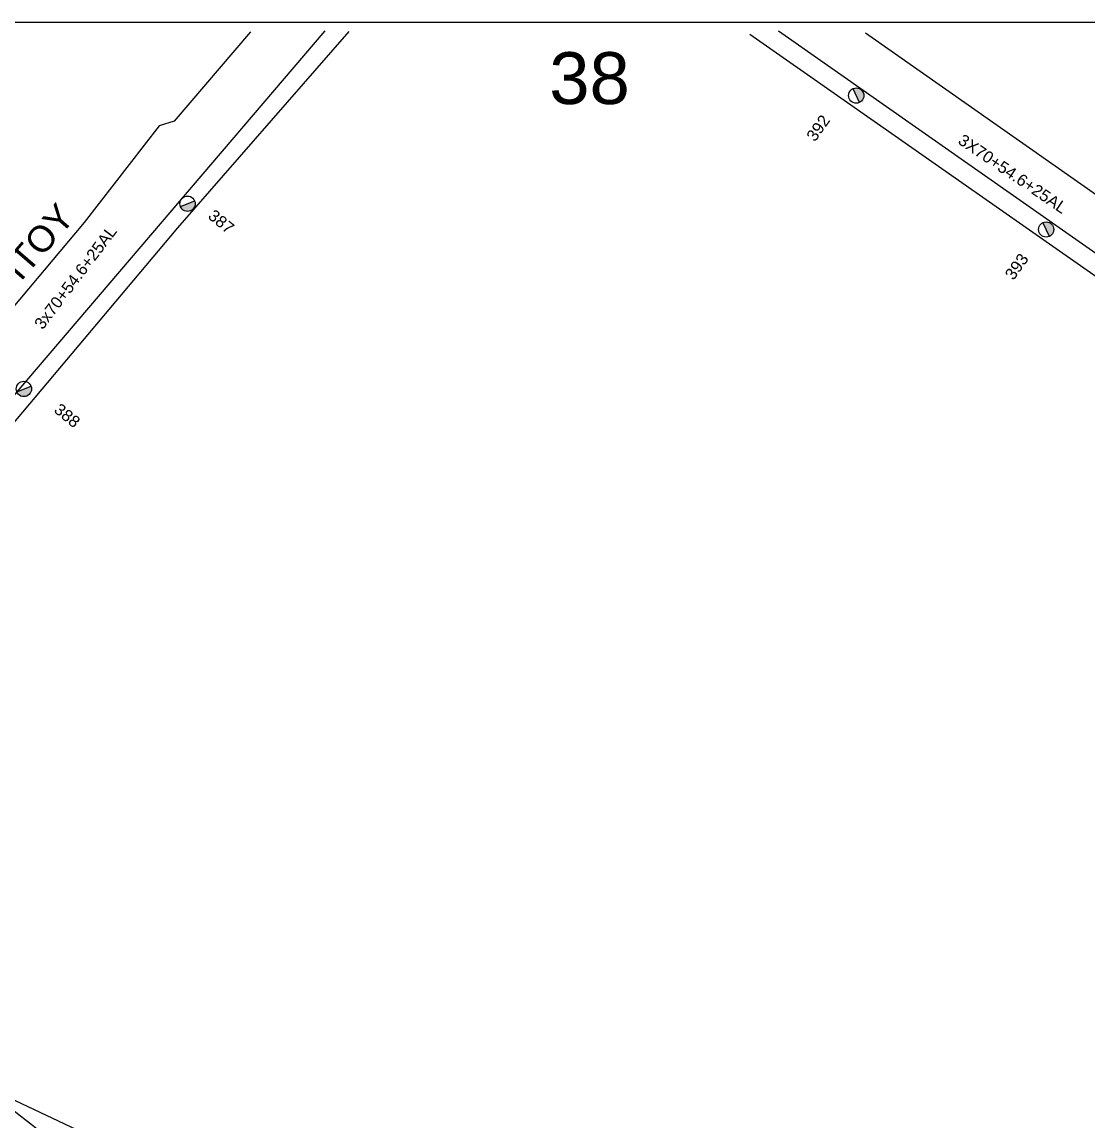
# Model space of a CAD drawing. Header units: millimetres. Extents: x 918 to 3138, y 719 to 1759.
# Drawn here: x 2331.3 to 2495.8, y 1575.7 to 1745.3 of the extents above; entities that cross this region are included whole.
import ezdxf

# ---------------------------------------------------------------- set-up
doc = ezdxf.new("R2010")
doc.units = ezdxf.units.MM
doc.header["$LTSCALE"] = 0.5
for name, color, linetype in [('Άγνωστα', 7, 'Continuous'), ('Επιγραφές - Σχήματα', 7, 'Continuous'), ('Στύλος ΦΜ', 7, 'Continuous'), ('Στύλος ΦΜ @ 1', 7, 'Continuous'), ('Συνεστραμμένα ΧΤ   3x70+54.6+25 AL', 7, 'SYN_LINE'), ('Υπόβαθρο ΔΕΗ', 7, 'Continuous')]:
    doc.layers.add(name, color=color, linetype=linetype)
doc.styles.add('arial', font='ARIAL.TTF')
doc.styles.get("Standard").update_dxf_attribs({"font": 'ARIAL.TTF'})
doc.linetypes.add('SYN_LINE', pattern='A,0.5,-0.0001,["/\\/\\/\\/",Standard,S=0.1,R=0,X=0,Y=-0.05],-0.25', length=0.7501)

# ---------------------------------------------------------------- blocks, each defined once
blk = doc.blocks.new('ΥΠΑΡΧΩΝ ΤΣΙΜΕΝΤΕΝΙΟΣ ΣΤΥΛΟΣ')
at = {"layer": 'Στύλος ΦΜ'}
blk.add_hatch(color=7, dxfattribs=at).paths.add_polyline_path([(-1.29, -2.28, 0.574793), (2.62, 0, 0.268822), (1.3, 2.27)])
at = {"layer": 'Στύλος ΦΜ', "color": 7}
blk.add_line((-1.29, -2.28), (1.3, 2.27), dxfattribs=at)
blk.add_circle((0, 0), 2.62, dxfattribs=at)
at = {"layer": 'Στύλος ΦΜ', "flags": 4}
for tag, p in [('ΑΡΙΘΜΟΣ', (-4.68, 8.05)), ('ΤΥΠΟΣ', (-4.91, 3.03))]:
    blk.add_attdef(tag, p, '', height=4, dxfattribs=at)

msp = doc.modelspace()

# ---------------------------------------------------------------- linework, layer by layer
at = {"layer": 'Επιγραφές - Σχήματα'}
msp.add_lwpolyline([(936.87, 1745.25), (2965.33, 1745.25), (2965.33, 743.52), (936.87, 743.52)], close=True, dxfattribs=at)
at = {"layer": 'Συνεστραμμένα ΧΤ   3x70+54.6+25 AL', "color": 7, "ltscale": 20}
for points in [[(2378.06, 1743.89), (2330.5, 1688.2), (2313.97, 1668.28)], [(2516.08, 1696.16), (2448.05, 1743.85)]]:
    msp.add_lwpolyline(points, dxfattribs=at)
at = {"layer": 'Συνεστραμμένα ΧΤ   3x70+54.6+25 AL', "color": 173, "ltscale": 30}
msp.add_lwpolyline([(2446.25, 1487.85, -0.156461), (2445.92, 1488.13), (2432.6, 1509.01), (2394.54, 1540.88), (2346.27, 1564.57), (2326.35, 1580.05), (2309.72, 1587.45)], format="xyb", dxfattribs=at)
at = {"layer": 'Υπόβαθρο ΔΕΗ'}
for points in [[(2201.94, 1742.97), (2239.44, 1712.47), (2283.26, 1677.89), (2308.57, 1657.87), (2355.38, 1713.49), (2381.8, 1743.78)], [(2366.55, 1743.74), (2354.8, 1729.97), (2352.47, 1729.21), (2340.92, 1714.29), (2306.48, 1673.37), (2241.76, 1723.98), (2217.93, 1743.49)], [(2461.46, 1743.56), (2574.94, 1663.98), (2631.07, 1717.75), (2658.45, 1743.32)]]:
    msp.add_lwpolyline(points, dxfattribs=at)
msp.add_lwpolyline([(2443.6, 1743.37), (2512.82, 1694.97), (2560.06, 1661.15, -0.397823), (2562.14, 1650.47), (2492.08, 1551.09), (2453.55, 1499.9), (2422.68, 1525.61), (2396.66, 1547.41), (2298.04, 1593.99), (2291.63, 1597.14, -0.376464), (2286.57, 1609.31, -0.019715), (2289.61, 1617.25), (2299.15, 1641.99)], format="xyb", dxfattribs=at)

# ---------------------------------------------------------------- block references
at = {"layer": 'Στύλος ΦΜ @ 1', "ltscale": 40}
ref = msp.add_blockref('ΥΠΑΡΧΩΝ ΤΣΙΜΕΝΤΕΝΙΟΣ ΣΤΥΛΟΣ', (2460.04, 1733.89), dxfattribs=dict(at, xscale=0.4499999999998179, yscale=0.4499999999998179, zscale=0.4499999999998179, rotation=54.59870215555309))
ref.add_attrib('ΤΥΠΟΣ', '392', (2453.68, 1726.66), dxfattribs={"layer": 'Στύλος ΦΜ', "height": 1.8, "rotation": 54.5987, "flags": 4})
ref = msp.add_blockref('ΥΠΑΡΧΩΝ ΤΣΙΜΕΝΤΕΝΙΟΣ ΣΤΥΛΟΣ', (2356.86, 1717.21), dxfattribs=dict(at, xscale=0.449999999999818, yscale=0.449999999999818, zscale=0.449999999999818, rotation=320.6306611579234))
ref.add_attrib('ΤΥΠΟΣ', '387', (2359.87, 1715.08), dxfattribs={"layer": 'Στύλος ΦΜ', "height": 1.8, "rotation": 320.6307, "flags": 4})
ref = msp.add_blockref('ΥΠΑΡΧΩΝ ΤΣΙΜΕΝΤΕΝΙΟΣ ΣΤΥΛΟΣ', (2489.35, 1713.23), dxfattribs=dict(at, xscale=0.4499999999998179, yscale=0.4499999999998179, zscale=0.4499999999998179, rotation=54.59870215555309))
ref.add_attrib('ΤΥΠΟΣ', '393', (2484.31, 1705.29), dxfattribs={"layer": 'Στύλος ΦΜ', "height": 1.8, "rotation": 54.5987, "flags": 4})
ref = msp.add_blockref('ΥΠΑΡΧΩΝ ΤΣΙΜΕΝΤΕΝΙΟΣ ΣΤΥΛΟΣ', (2331.6, 1688.62), dxfattribs=dict(at, xscale=0.449999999999818, yscale=0.449999999999818, zscale=0.449999999999818, rotation=320.6306611579234))
ref.add_attrib('ΤΥΠΟΣ', '388', (2336.1, 1685.16), dxfattribs={"layer": 'Στύλος ΦΜ', "height": 1.8, "rotation": 320.6307, "flags": 4})

# ---------------------------------------------------------------- texts
at = {"layer": 'Άγνωστα', "ltscale": 40, "insert": (2333.06, 1698.75), "char_height": 1.8, "width": 17.1868, "attachment_point": 1, "rotation": 52.864, "style": 'arial'}
msp.add_mtext('3x70+54.6+25AL', dxfattribs=at)
at = {"layer": 'Επιγραφές - Σχήματα', "insert": (2412.67, 1740.59), "char_height": 8, "width": 23.8023, "attachment_point": 1}
msp.add_mtext('38', dxfattribs=at)
at = {"layer": 'Επιγραφές - Σχήματα', "insert": (2312.26, 1689.4), "char_height": 4, "width": 15.1545, "attachment_point": 1, "rotation": 49.1578}
msp.add_mtext('ΔΗΜΟΚΡΙΤΟΥ', dxfattribs=at)
at = {"layer": 'Συνεστραμμένα ΧΤ   3x70+54.6+25 AL', "ltscale": 40, "insert": (2476.61, 1728.08), "char_height": 1.8, "width": 17.1868, "attachment_point": 1, "rotation": 325.7894, "style": 'arial'}
msp.add_mtext('3X70+54.6+25AL', dxfattribs=at)

doc.saveas('drawing.dxf')
